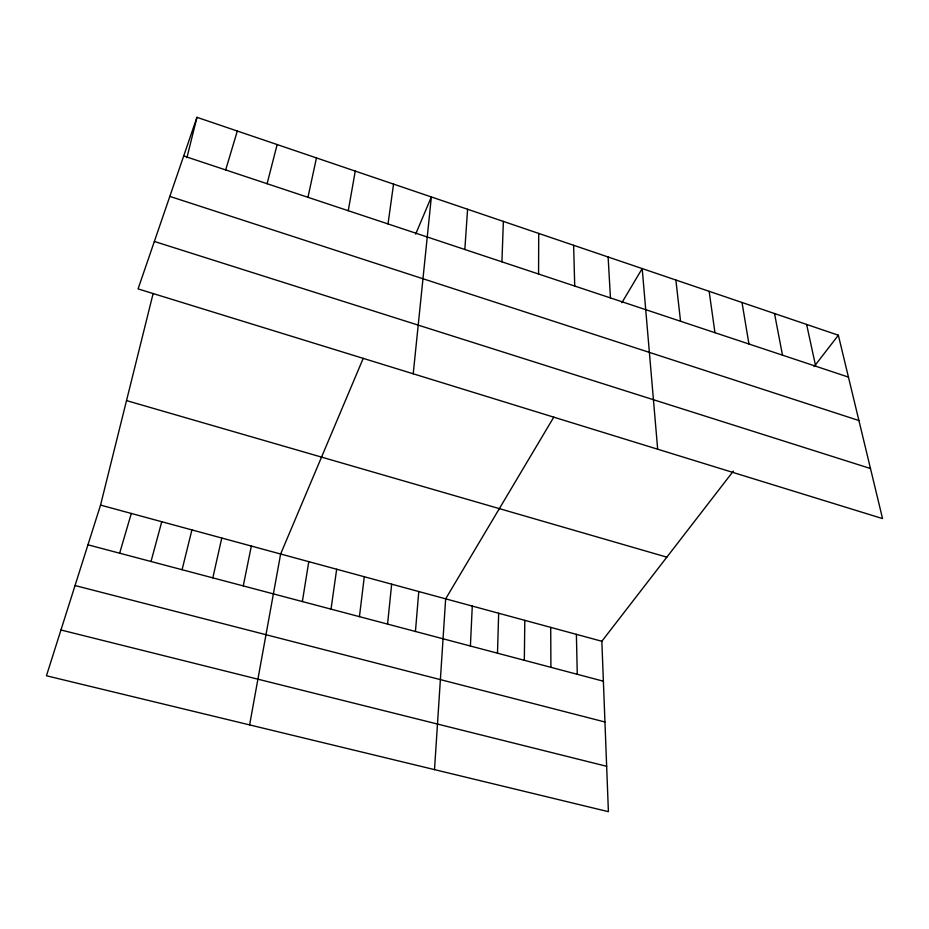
<?xml version="1.0" encoding="UTF-8"?>
<svg xmlns="http://www.w3.org/2000/svg" width="929" height="929" viewBox="0 0 929 929"><rect width="100%" height="100%" fill="white"/><g stroke="black" fill="none" stroke-linecap="round" stroke-linejoin="round"><path stroke-width="1.39" d="M538.565 274.02L538.715 233.423M524.328 660.298L524.804 620.34M497.491 653.192L498.664 613.245M501.927 261.839L503.367 221.416M470.399 646.027L472.28 606.068M434.505 769.63L445.653 598.845L553.789 417.144M464.837 249.495L467.589 209.257M415.437 631.476L418.782 591.541M387.567 624.102L391.666 584.178M413.219 373.795L431.358 196.948L415.669 234.108M359.442 616.659L364.296 576.746M388.02 223.935L393.548 184.105M331.026 609.134L336.67 569.233M302.355 601.551L308.776 561.662M348.259 210.709L355.261 171.099M249.611 724.91L280.628 554.021L363.227 358.35M243.259 585.909L251.341 546.066M307.952 197.308L316.464 157.918M212.822 577.861L221.776 538.03M182.084 569.721L191.92 529.925M733.295 471.166L601.841 641.265L608.402 811.679L46.45 675.766L100.541 505.097L153.134 293.529M186.915 157.709L196.96 117.321L838.353 335.218L882.55 518.591L138.073 288.907L196.96 117.321M267.099 183.721L277.144 144.564M151.021 561.499L161.762 521.726M119.655 553.196L131.303 513.458M225.677 169.937L237.313 131.035M621.896 302.68L642.194 268.574L657.674 449.206M814.106 366.595L838.353 335.218M60.954 629.99L606.649 766.297M75.04 585.537L604.942 721.996M87.953 544.812L603.374 681.212M100.541 505.097L601.841 641.265M126.518 400.596L666.836 557.156M154.353 241.459L870.485 468.53M169.821 196.402L858.919 420.547M183.687 155.967L848.444 377.104M806.616 324.442L815.674 366.2M774.507 313.526L782.508 355.168M742.016 302.494L748.937 343.997M709.141 291.323L714.958 332.698M675.871 280.012L680.551 321.248M608.123 256.996L610.446 297.93M573.623 245.279L574.726 286.051M576.386 634.356L577.269 674.303M550.711 627.377L550.92 667.336"/></g></svg>
